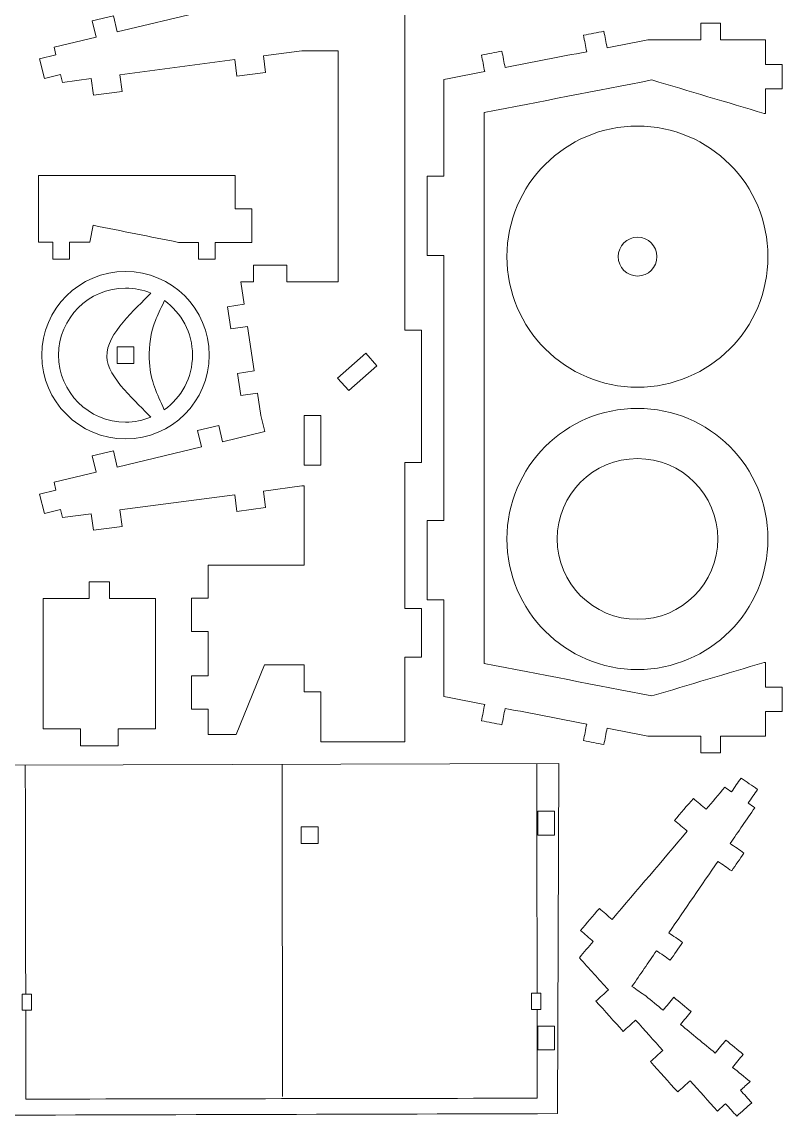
# Model space of a CAD drawing. Header units: centimetres. Extents: x -81 to 93, y -33 to -4.
# Drawn here: x -10.99 to 0.59, y -32.44 to -15.78 of the extents above; entities that cross this region are included whole.
import ezdxf

# ---------------------------------------------------------------- set-up
doc = ezdxf.new("R2010")
doc.units = ezdxf.units.CM
doc.header["$MEASUREMENT"] = 0
doc.layers.add('Camada 1', color=7, linetype='Continuous')

msp = doc.modelspace()

# ---------------------------------------------------------------- linework, layer by layer
at = {"layer": 'Camada 1', "lineweight": 9}
for points, knots in [([(-4.90581, -15.44189), (-4.90581, -15.44189), (-5.16074, -15.44189), (-5.16074, -15.44189), (-5.16074, -15.44189), (-5.16074, -15.44189), (-5.16072, -20.47297), (-5.16072, -20.47297), (-5.16072, -20.47297), (-5.16072, -20.47297), (-4.90581, -20.47297), (-4.90581, -20.47297), (-4.90581, -20.47297), (-4.90581, -20.47297), (-4.90568, -22.4874), (-4.90568, -22.4874), (-4.90568, -22.4874), (-4.90568, -22.4874), (-5.16059, -22.4874), (-5.16059, -22.4874), (-5.16059, -22.4874), (-5.16059, -22.4874), (-5.16072, -24.71021), (-5.16072, -24.71021), (-5.16072, -24.71021), (-5.16072, -24.71021), (-4.9058, -24.71022), (-4.9058, -24.71022), (-4.9058, -24.71022), (-4.9058, -24.71022), (-4.90583, -25.45116), (-4.90583, -25.45116), (-4.90583, -25.45116), (-4.90583, -25.45116), (-5.16076, -25.45114), (-5.16076, -25.45114), (-5.16076, -25.45114), (-5.16076, -25.45114), (-5.16081, -26.74254), (-5.16081, -26.74254), (-5.16081, -26.74254), (-5.16081, -26.74254), (-6.4405, -26.74254), (-6.4405, -26.74254), (-6.4405, -26.74254), (-6.4405, -26.74254), (-6.44051, -25.97776), (-6.44051, -25.97776), (-6.44051, -25.97776), (-6.44051, -25.97776), (-6.69543, -25.97776), (-6.69543, -25.97776), (-6.69543, -25.97776), (-6.69543, -25.97776), (-6.69543, -25.5681), (-6.69543, -25.5681), (-6.69543, -25.5681), (-6.69543, -25.5681), (-7.29792, -25.56809), (-7.29792, -25.56809), (-7.29792, -25.56809), (-7.29792, -25.56809), (-7.72662, -26.62858), (-7.72662, -26.62858), (-7.72662, -26.62858), (-7.72662, -26.62858), (-8.15533, -26.62858), (-8.15533, -26.62858), (-8.15533, -26.62858), (-8.15533, -26.62858), (-8.15533, -26.24443), (-8.15533, -26.24443), (-8.15533, -26.24443), (-8.15533, -26.24443), (-8.41026, -26.24443), (-8.41026, -26.24443), (-8.41026, -26.24443), (-8.41026, -26.24443), (-8.41026, -25.7379), (-8.41026, -25.7379), (-8.41026, -25.7379), (-8.41026, -25.7379), (-8.15533, -25.7379), (-8.15533, -25.7379), (-8.15533, -25.7379), (-8.15533, -25.7379), (-8.15533, -25.06157), (-8.15533, -25.06157), (-8.15533, -25.06157), (-8.15533, -25.06157), (-8.41026, -25.06157), (-8.41026, -25.06157), (-8.41026, -25.06157), (-8.41026, -25.06157), (-8.41026, -24.55505), (-8.41026, -24.55505), (-8.41026, -24.55505), (-8.41026, -24.55505), (-8.15533, -24.55505), (-8.15533, -24.55505), (-8.15533, -24.55505), (-8.15533, -24.55505), (-8.15533, -24.04853), (-8.15533, -24.04853), (-8.15533, -24.04853), (-8.15533, -24.04853), (-6.69543, -24.04853), (-6.69543, -24.04853), (-6.69543, -24.04853), (-6.69543, -24.04853), (-6.69543, -22.84426), (-6.69543, -22.84426), (-6.69543, -22.84426), (-6.69543, -22.84426), (-6.72869, -22.84426), (-6.72869, -22.84426), (-6.72869, -22.84426), (-6.72869, -22.84426), (-7.31415, -22.92133), (-7.31415, -22.92133), (-7.31415, -22.92133), (-7.31415, -22.92133), (-7.28087, -23.17408), (-7.28087, -23.17408), (-7.28087, -23.17408), (-7.28087, -23.17408), (-7.71819, -23.23166), (-7.71819, -23.23166), (-7.71819, -23.23166), (-7.71819, -23.23166), (-7.75147, -22.97891), (-7.75147, -22.97891), (-7.75147, -22.97891), (-7.75147, -22.97891), (-9.50077, -23.2092), (-9.50077, -23.2092), (-9.50077, -23.2092), (-9.50077, -23.2092), (-9.46749, -23.46195), (-9.46749, -23.46195), (-9.46749, -23.46195), (-9.46749, -23.46195), (-9.90481, -23.51953), (-9.90481, -23.51953), (-9.90481, -23.51953), (-9.90481, -23.51953), (-9.93809, -23.26678), (-9.93809, -23.26678), (-9.93809, -23.26678), (-9.93809, -23.26678), (-10.37541, -23.32436), (-10.37541, -23.32436), (-10.37541, -23.32436), (-10.37541, -23.32436), (-10.40408, -23.20492), (-10.40408, -23.20492), (-10.40408, -23.20492), (-10.40408, -23.20492), (-10.65196, -23.26444), (-10.65196, -23.26444), (-10.65196, -23.26444), (-10.65196, -23.26444), (-10.72338, -22.96698), (-10.72338, -22.96698), (-10.72338, -22.96698), (-10.72338, -22.96698), (-10.4755, -22.90747), (-10.4755, -22.90747), (-10.4755, -22.90747), (-10.4755, -22.90747), (-10.50417, -22.78804), (-10.50417, -22.78804), (-10.50417, -22.78804), (-10.50417, -22.78804), (-9.862, -22.63387), (-9.862, -22.63387), (-9.862, -22.63387), (-9.862, -22.63387), (-9.92151, -22.38599), (-9.92151, -22.38599), (-9.92151, -22.38599), (-9.92151, -22.38599), (-9.60042, -22.3089), (-9.60042, -22.3089), (-9.60042, -22.3089), (-9.60042, -22.3089), (-9.54092, -22.55679), (-9.54092, -22.55679), (-9.54092, -22.55679), (-9.54092, -22.55679), (-8.25658, -22.24844), (-8.25658, -22.24844), (-8.25658, -22.24844), (-8.25658, -22.24844), (-8.31609, -22.00056), (-8.31609, -22.00056), (-8.31609, -22.00056), (-8.31609, -22.00056), (-7.99501, -21.92348), (-7.99501, -21.92348), (-7.99501, -21.92348), (-7.99501, -21.92348), (-7.9355, -22.17136), (-7.9355, -22.17136), (-7.9355, -22.17136), (-7.9355, -22.17136), (-7.29333, -22.01719), (-7.29333, -22.01719), (-7.29333, -22.01719), (-7.29333, -22.01719), (-7.35284, -21.76931), (-7.35284, -21.76931), (-7.35284, -21.76931), (-7.35284, -21.76931), (-7.40407, -21.43054), (-7.40407, -21.43054), (-7.40407, -21.43054), (-7.40407, -21.43054), (-7.65613, -21.46866), (-7.65613, -21.46866), (-7.65613, -21.46866), (-7.65613, -21.46866), (-7.70737, -21.1299), (-7.70737, -21.1299), (-7.70737, -21.1299), (-7.70737, -21.1299), (-7.4553, -21.09177), (-7.4553, -21.09177), (-7.4553, -21.09177), (-7.4553, -21.09177), (-7.55777, -20.41424), (-7.55777, -20.41424), (-7.55777, -20.41424), (-7.55777, -20.41424), (-7.80983, -20.45236), (-7.80983, -20.45236), (-7.80983, -20.45236), (-7.80983, -20.45236), (-7.86106, -20.11359), (-7.86106, -20.11359), (-7.86106, -20.11359), (-7.86106, -20.11359), (-7.60901, -20.07548), (-7.60901, -20.07548), (-7.60901, -20.07548), (-7.60901, -20.07548), (-7.66024, -19.7367), (-7.66024, -19.7367), (-7.66024, -19.7367), (-7.66024, -19.7367), (-7.46469, -19.7367), (-7.46469, -19.7367), (-7.46469, -19.7367), (-7.46469, -19.7367), (-7.46469, -19.48179), (-7.46469, -19.48179), (-7.46469, -19.48179), (-7.46469, -19.48179), (-6.95484, -19.48179), (-6.95484, -19.48179), (-6.95484, -19.48179), (-6.95484, -19.48179), (-6.95484, -19.73671), (-6.95484, -19.73671), (-6.95484, -19.73671), (-6.95484, -19.73671), (-6.17547, -19.73671), (-6.17547, -19.73671), (-6.17547, -19.73671), (-6.17547, -19.73671), (-6.17547, -16.21622), (-6.17547, -16.21622), (-6.17547, -16.21622), (-6.17547, -16.21622), (-6.72869, -16.21622), (-6.72869, -16.21622), (-6.72869, -16.21622), (-6.72869, -16.21622), (-7.31415, -16.2933), (-7.31415, -16.2933), (-7.31415, -16.2933), (-7.31415, -16.2933), (-7.28087, -16.54604), (-7.28087, -16.54604), (-7.28087, -16.54604), (-7.28087, -16.54604), (-7.71819, -16.60362), (-7.71819, -16.60362), (-7.71819, -16.60362), (-7.71819, -16.60362), (-7.75147, -16.35087), (-7.75147, -16.35087), (-7.75147, -16.35087), (-7.75147, -16.35087), (-9.50077, -16.58117), (-9.50077, -16.58117), (-9.50077, -16.58117), (-9.50077, -16.58117), (-9.46749, -16.83391), (-9.46749, -16.83391), (-9.46749, -16.83391), (-9.46749, -16.83391), (-9.90481, -16.89149), (-9.90481, -16.89149), (-9.90481, -16.89149), (-9.90481, -16.89149), (-9.93809, -16.63874), (-9.93809, -16.63874), (-9.93809, -16.63874), (-9.93809, -16.63874), (-10.37541, -16.69632), (-10.37541, -16.69632), (-10.37541, -16.69632), (-10.37541, -16.69632), (-10.40408, -16.57689), (-10.40408, -16.57689), (-10.40408, -16.57689), (-10.40408, -16.57689), (-10.65196, -16.6364), (-10.65196, -16.6364), (-10.65196, -16.6364), (-10.65196, -16.6364), (-10.72338, -16.33895), (-10.72338, -16.33895), (-10.72338, -16.33895), (-10.72338, -16.33895), (-10.4755, -16.27943), (-10.4755, -16.27943), (-10.4755, -16.27943), (-10.4755, -16.27943), (-10.50417, -16.16001), (-10.50417, -16.16001), (-10.50417, -16.16001), (-10.50417, -16.16001), (-9.862, -16.00583), (-9.862, -16.00583), (-9.862, -16.00583), (-9.862, -16.00583), (-9.92151, -15.75795), (-9.92151, -15.75795), (-9.92151, -15.75795), (-9.92151, -15.75795), (-9.60042, -15.68087), (-9.60042, -15.68087), (-9.60042, -15.68087), (-9.60042, -15.68087), (-9.54092, -15.92875), (-9.54092, -15.92875), (-9.54092, -15.92875), (-9.54092, -15.92875), (-8.25658, -15.6204), (-8.25658, -15.6204), (-8.25658, -15.6204), (-8.25658, -15.6204), (-8.31609, -15.37252), (-8.31609, -15.37252), (-8.31609, -15.37252), (-8.31609, -15.37252), (-7.99501, -15.29544), (-7.99501, -15.29544), (-7.99501, -15.29544), (-7.99501, -15.29544), (-7.9355, -15.54332), (-7.9355, -15.54332), (-7.9355, -15.54332), (-7.9355, -15.54332), (-7.29333, -15.38915), (-7.29333, -15.38915), (-7.29333, -15.38915), (-7.29333, -15.38915), (-7.35284, -15.14127), (-7.35284, -15.14127), (-7.35284, -15.14127), (-7.35284, -15.14127), (-7.40407, -14.80251), (-7.40407, -14.80251), (-7.40407, -14.80251), (-7.40407, -14.80251), (-7.65613, -14.84062), (-7.65613, -14.84062), (-7.65613, -14.84062), (-7.65613, -14.84062), (-7.70737, -14.50186), (-7.70737, -14.50186), (-7.70737, -14.50186), (-7.70737, -14.50186), (-7.4553, -14.46373), (-7.4553, -14.46373), (-7.4553, -14.46373), (-7.4553, -14.46373), (-7.55777, -13.7862), (-7.55777, -13.7862), (-7.55777, -13.7862), (-7.55777, -13.7862), (-7.80983, -13.82433), (-7.80983, -13.82433), (-7.80983, -13.82433), (-7.80983, -13.82433), (-7.86106, -13.48556), (-7.86106, -13.48556), (-7.86106, -13.48556), (-7.86106, -13.48556), (-7.60901, -13.44744), (-7.60901, -13.44744), (-7.60901, -13.44744), (-7.60901, -13.44744), (-7.66024, -13.10868), (-7.66024, -13.10868), (-7.66024, -13.10868), (-7.66024, -13.10868), (-7.46469, -13.10868), (-7.46469, -13.10868), (-7.46469, -13.10868), (-7.46469, -13.10868), (-7.46469, -12.85375), (-7.46469, -12.85375), (-7.46469, -12.85375), (-7.46469, -12.85375), (-6.95484, -12.85375), (-6.95484, -12.85375), (-6.95484, -12.85375), (-6.95484, -12.85375), (-6.95484, -13.10868), (-6.95484, -13.10868), (-6.95484, -13.10868), (-6.95484, -13.10868), (-6.17547, -13.10868), (-6.17547, -13.10868), (-6.17547, -13.10868), (-6.17547, -13.10868), (-6.17547, -11.08517), (-6.17547, -11.08517), (-6.17547, -11.08517), (-6.17547, -11.08517), (-5.66562, -11.08517), (-5.66562, -11.08517), (-5.66562, -11.08517), (-5.66562, -11.08517), (-5.66562, -10.83025), (-5.66562, -10.83025), (-5.66562, -10.83025), (-5.66562, -10.83025), (-7.04194, -10.83022), (-7.04194, -10.83022), (-7.04194, -10.83022), (-7.04194, -10.83022), (-7.04202, -10.25805), (-7.04202, -10.25805), (-7.04202, -10.25805), (-7.04202, -10.25805), (-7.29721, -10.25808), (-7.29721, -10.25808), (-7.29721, -10.25808), (-7.29721, -10.25808), (-7.29714, -9.84142), (-7.29714, -9.84142), (-7.29714, -9.84142), (-7.29714, -9.84142), (-7.04221, -9.84142), (-7.04221, -9.84142), (-7.04221, -9.84142), (-7.04221, -9.84142), (-7.04221, -7.31397), (-7.04221, -7.31397), (-7.04221, -7.31397), (-7.04221, -7.31397), (-7.29714, -7.31397), (-7.29714, -7.31397), (-7.29714, -7.31397), (-7.29714, -7.31397), (-7.29714, -6.84632), (-7.29714, -6.84632), (-7.29714, -6.84632), (-7.29714, -6.84632), (-7.04221, -6.84632), (-7.04221, -6.84632), (-7.04221, -6.84632), (-7.04221, -6.84632), (-7.04221, -6.51972), (-7.04221, -6.51972), (-7.04221, -6.51972), (-7.04221, -6.51972), (-6.41504, -6.26657), (-6.41504, -6.26657), (-6.41504, -6.26657), (-6.41504, -6.26657), (-6.51046, -6.03018), (-6.51046, -6.03018), (-6.51046, -6.03018), (-6.51046, -6.03018), (-5.88329, -5.77702), (-5.88329, -5.77702), (-5.88329, -5.77702), (-5.88329, -5.77702), (-5.78788, -6.01342), (-5.78788, -6.01342), (-5.78788, -6.01342), (-5.78788, -6.01342), (-5.16071, -5.76026), (-5.16071, -5.76026), (-5.16071, -5.76026), (-5.16071, -5.76026), (-5.16071, -6.47452), (-5.16071, -6.47452), (-5.16071, -6.47452), (-5.16071, -6.47452), (-4.90578, -6.47452), (-4.90578, -6.47452), (-4.90578, -6.47452), (-4.90578, -6.47452), (-4.90578, -7.18877), (-4.90578, -7.18877), (-4.90578, -7.18877), (-4.90578, -7.18877), (-5.16071, -7.18877), (-5.16071, -7.18877), (-5.16071, -7.18877), (-5.16071, -7.18877), (-5.16071, -9.33151), (-5.16071, -9.33151), (-5.16071, -9.33151), (-5.16071, -9.33151), (-4.90578, -9.33151), (-4.90578, -9.33151), (-4.90578, -9.33151), (-4.90578, -9.33151), (-4.90578, -10.04576), (-4.90578, -10.04576), (-4.90578, -10.04576), (-4.90578, -10.04576), (-5.16071, -10.04576), (-5.16071, -10.04576), (-5.16071, -10.04576), (-5.16071, -10.04576), (-5.16074, -13.84493), (-5.16074, -13.84493), (-5.16074, -13.84493), (-5.16074, -13.84493), (-4.90581, -13.84493), (-4.90581, -13.84493), (-4.90581, -13.84493), (-4.90581, -13.84493), (-4.90581, -15.44189), (-4.90581, -15.44189)], [0, 0, 0, 0, 0.00729927, 0.00729927, 0.00729927, 0.00729927, 0.01459854, 0.01459854, 0.01459854, 0.01459854, 0.02189781, 0.02189781, 0.02189781, 0.02189781, 0.02919708, 0.02919708, 0.02919708, 0.02919708, 0.03649635, 0.03649635, 0.03649635, 0.03649635, 0.04379562, 0.04379562, 0.04379562, 0.04379562, 0.05109489, 0.05109489, 0.05109489, 0.05109489, 0.05839416, 0.05839416, 0.05839416, 0.05839416, 0.06569343, 0.06569343, 0.06569343, 0.06569343, 0.0729927, 0.0729927, 0.0729927, 0.0729927, 0.08029197, 0.08029197, 0.08029197, 0.08029197, 0.08759124, 0.08759124, 0.08759124, 0.08759124, 0.09489051, 0.09489051, 0.09489051, 0.09489051, 0.10218978, 0.10218978, 0.10218978, 0.10218978, 0.10948905, 0.10948905, 0.10948905, 0.10948905, 0.11678832, 0.11678832, 0.11678832, 0.11678832, 0.12408759, 0.12408759, 0.12408759, 0.12408759, 0.13138686, 0.13138686, 0.13138686, 0.13138686, 0.13868613, 0.13868613, 0.13868613, 0.13868613, 0.1459854, 0.1459854, 0.1459854, 0.1459854, 0.15328467, 0.15328467, 0.15328467, 0.15328467, 0.16058394, 0.16058394, 0.16058394, 0.16058394, 0.16788321, 0.16788321, 0.16788321, 0.16788321, 0.17518248, 0.17518248, 0.17518248, 0.17518248, 0.18248175, 0.18248175, 0.18248175, 0.18248175, 0.18978102, 0.18978102, 0.18978102, 0.18978102, 0.19708029, 0.19708029, 0.19708029, 0.19708029, 0.20437956, 0.20437956, 0.20437956, 0.20437956, 0.21167883, 0.21167883, 0.21167883, 0.21167883, 0.2189781, 0.2189781, 0.2189781, 0.2189781, 0.22627737, 0.22627737, 0.22627737, 0.22627737, 0.23357664, 0.23357664, 0.23357664, 0.23357664, 0.24087591, 0.24087591, 0.24087591, 0.24087591, 0.24817518, 0.24817518, 0.24817518, 0.24817518, 0.25547445, 0.25547445, 0.25547445, 0.25547445, 0.26277372, 0.26277372, 0.26277372, 0.26277372, 0.27007299, 0.27007299, 0.27007299, 0.27007299, 0.27737226, 0.27737226, 0.27737226, 0.27737226, 0.28467153, 0.28467153, 0.28467153, 0.28467153, 0.2919708, 0.2919708, 0.2919708, 0.2919708, 0.29927007, 0.29927007, 0.29927007, 0.29927007, 0.30656934, 0.30656934, 0.30656934, 0.30656934, 0.31386861, 0.31386861, 0.31386861, 0.31386861, 0.32116788, 0.32116788, 0.32116788, 0.32116788, 0.32846715, 0.32846715, 0.32846715, 0.32846715, 0.33576642, 0.33576642, 0.33576642, 0.33576642, 0.34306569, 0.34306569, 0.34306569, 0.34306569, 0.35036496, 0.35036496, 0.35036496, 0.35036496, 0.35766423, 0.35766423, 0.35766423, 0.35766423, 0.3649635, 0.3649635, 0.3649635, 0.3649635, 0.37226277, 0.37226277, 0.37226277, 0.37226277, 0.37956204, 0.37956204, 0.37956204, 0.37956204, 0.38686131, 0.38686131, 0.38686131, 0.38686131, 0.39416058, 0.39416058, 0.39416058, 0.39416058, 0.40145985, 0.40145985, 0.40145985, 0.40145985, 0.40875912, 0.40875912, 0.40875912, 0.40875912, 0.41605839, 0.41605839, 0.41605839, 0.41605839, 0.42335766, 0.42335766, 0.42335766, 0.42335766, 0.43065693, 0.43065693, 0.43065693, 0.43065693, 0.4379562, 0.4379562, 0.4379562, 0.4379562, 0.44525547, 0.44525547, 0.44525547, 0.44525547, 0.45255474, 0.45255474, 0.45255474, 0.45255474, 0.45985401, 0.45985401, 0.45985401, 0.45985401, 0.46715328, 0.46715328, 0.46715328, 0.46715328, 0.47445255, 0.47445255, 0.47445255, 0.47445255, 0.48175182, 0.48175182, 0.48175182, 0.48175182, 0.48905109, 0.48905109, 0.48905109, 0.48905109, 0.49635036, 0.49635036, 0.49635036, 0.49635036, 0.50364964, 0.50364964, 0.50364964, 0.50364964, 0.51094891, 0.51094891, 0.51094891, 0.51094891, 0.51824818, 0.51824818, 0.51824818, 0.51824818, 0.52554745, 0.52554745, 0.52554745, 0.52554745, 0.53284672, 0.53284672, 0.53284672, 0.53284672, 0.54014599, 0.54014599, 0.54014599, 0.54014599, 0.54744526, 0.54744526, 0.54744526, 0.54744526, 0.55474453, 0.55474453, 0.55474453, 0.55474453, 0.5620438, 0.5620438, 0.5620438, 0.5620438, 0.56934307, 0.56934307, 0.56934307, 0.56934307, 0.57664234, 0.57664234, 0.57664234, 0.57664234, 0.58394161, 0.58394161, 0.58394161, 0.58394161, 0.59124088, 0.59124088, 0.59124088, 0.59124088, 0.59854015, 0.59854015, 0.59854015, 0.59854015, 0.60583942, 0.60583942, 0.60583942, 0.60583942, 0.61313869, 0.61313869, 0.61313869, 0.61313869, 0.62043796, 0.62043796, 0.62043796, 0.62043796, 0.62773723, 0.62773723, 0.62773723, 0.62773723, 0.6350365, 0.6350365, 0.6350365, 0.6350365, 0.64233577, 0.64233577, 0.64233577, 0.64233577, 0.64963504, 0.64963504, 0.64963504, 0.64963504, 0.65693431, 0.65693431, 0.65693431, 0.65693431, 0.66423358, 0.66423358, 0.66423358, 0.66423358, 0.67153285, 0.67153285, 0.67153285, 0.67153285, 0.67883212, 0.67883212, 0.67883212, 0.67883212, 0.68613139, 0.68613139, 0.68613139, 0.68613139, 0.69343066, 0.69343066, 0.69343066, 0.69343066, 0.70072993, 0.70072993, 0.70072993, 0.70072993, 0.7080292, 0.7080292, 0.7080292, 0.7080292, 0.71532847, 0.71532847, 0.71532847, 0.71532847, 0.72262774, 0.72262774, 0.72262774, 0.72262774, 0.72992701, 0.72992701, 0.72992701, 0.72992701, 0.73722628, 0.73722628, 0.73722628, 0.73722628, 0.74452555, 0.74452555, 0.74452555, 0.74452555, 0.75182482, 0.75182482, 0.75182482, 0.75182482, 0.75912409, 0.75912409, 0.75912409, 0.75912409, 0.76642336, 0.76642336, 0.76642336, 0.76642336, 0.77372263, 0.77372263, 0.77372263, 0.77372263, 0.7810219, 0.7810219, 0.7810219, 0.7810219, 0.78832117, 0.78832117, 0.78832117, 0.78832117, 0.79562044, 0.79562044, 0.79562044, 0.79562044, 0.80291971, 0.80291971, 0.80291971, 0.80291971, 0.81021898, 0.81021898, 0.81021898, 0.81021898, 0.81751825, 0.81751825, 0.81751825, 0.81751825, 0.82481752, 0.82481752, 0.82481752, 0.82481752, 0.83211679, 0.83211679, 0.83211679, 0.83211679, 0.83941606, 0.83941606, 0.83941606, 0.83941606, 0.84671533, 0.84671533, 0.84671533, 0.84671533, 0.8540146, 0.8540146, 0.8540146, 0.8540146, 0.86131387, 0.86131387, 0.86131387, 0.86131387, 0.86861314, 0.86861314, 0.86861314, 0.86861314, 0.87591241, 0.87591241, 0.87591241, 0.87591241, 0.88321168, 0.88321168, 0.88321168, 0.88321168, 0.89051095, 0.89051095, 0.89051095, 0.89051095, 0.89781022, 0.89781022, 0.89781022, 0.89781022, 0.90510949, 0.90510949, 0.90510949, 0.90510949, 0.91240876, 0.91240876, 0.91240876, 0.91240876, 0.91970803, 0.91970803, 0.91970803, 0.91970803, 0.9270073, 0.9270073, 0.9270073, 0.9270073, 0.93430657, 0.93430657, 0.93430657, 0.93430657, 0.94160584, 0.94160584, 0.94160584, 0.94160584, 0.94890511, 0.94890511, 0.94890511, 0.94890511, 0.95620438, 0.95620438, 0.95620438, 0.95620438, 0.96350365, 0.96350365, 0.96350365, 0.96350365, 0.97080292, 0.97080292, 0.97080292, 0.97080292, 0.97810219, 0.97810219, 0.97810219, 0.97810219, 0.98540146, 0.98540146, 0.98540146, 0.98540146, 1, 1, 1, 1]), ([(-4.81867, -24.57911), (-4.81867, -24.17543), (-4.81867, -23.77175), (-4.81867, -23.36806), (-4.81867, -23.36806), (-4.73367, -23.36806), (-4.64867, -23.36806), (-4.56367, -23.36806), (-4.56367, -23.36806), (-4.56367, -22.02362), (-4.56367, -20.67919), (-4.56367, -19.33475), (-4.56367, -19.33475), (-4.64867, -19.33475), (-4.73367, -19.33475), (-4.81867, -19.33475), (-4.81867, -19.33475), (-4.81867, -18.93106), (-4.81867, -18.52737), (-4.81867, -18.12369), (-4.81867, -18.12369), (-4.73367, -18.12369), (-4.64867, -18.12369), (-4.56367, -18.12369), (-4.56367, -18.12369), (-4.56367, -17.63325), (-4.56367, -17.14282), (-4.56367, -16.65239), (-4.56367, -16.65239), (-4.35645, -16.61211), (-4.14924, -16.57182), (-3.94202, -16.53155), (-3.94202, -16.53155), (-3.95824, -16.44812), (-3.97445, -16.36467), (-3.99067, -16.28124), (-3.99067, -16.28124), (-3.88707, -16.2611), (-3.78346, -16.24096), (-3.67985, -16.22082), (-3.67985, -16.22082), (-3.66364, -16.30425), (-3.64741, -16.3877), (-3.6312, -16.47113), (-3.6312, -16.47113), (-3.21677, -16.39058), (-2.80233, -16.31002), (-2.3879, -16.22947), (-2.3879, -16.22947), (-2.40412, -16.14602), (-2.42034, -16.06259), (-2.43656, -15.97915), (-2.43656, -15.97915), (-2.33295, -15.95901), (-2.22934, -15.93887), (-2.12573, -15.91873), (-2.12573, -15.91873), (-2.10952, -16.00217), (-2.09329, -16.0856), (-2.07707, -16.16905), (-2.07707, -16.16905), (-1.86986, -16.12877), (-1.66264, -16.08849), (-1.45543, -16.04821), (-1.45543, -16.04821), (-1.18599, -16.04821), (-0.91654, -16.04821), (-0.6471, -16.04821), (-0.6471, -16.04821), (-0.6471, -15.96321), (-0.6471, -15.87821), (-0.6471, -15.79321), (-0.6471, -15.79321), (-0.54765, -15.79321), (-0.44821, -15.79321), (-0.34876, -15.79321), (-0.34876, -15.79321), (-0.34876, -15.87821), (-0.34876, -15.96321), (-0.34876, -16.04821), (-0.34876, -16.04821), (-0.12097, -16.04821), (0.10681, -16.04821), (0.33461, -16.04821), (0.33461, -16.04821), (0.33461, -16.17283), (0.33461, -16.29746), (0.33461, -16.42208), (0.33461, -16.42208), (0.41961, -16.42208), (0.5046, -16.42208), (0.5896, -16.42208), (0.5896, -16.42208), (0.5896, -16.5467), (0.5896, -16.67132), (0.5896, -16.79595), (0.5896, -16.79595), (0.5046, -16.79595), (0.41961, -16.79595), (0.33461, -16.79595), (0.33461, -16.79595), (0.33461, -16.92058), (0.33461, -17.0452), (0.33461, -17.16982), (0.33461, -17.16982), (0.32819, -17.16982), (0.32177, -17.16982), (0.31535, -17.16982), (0.31535, -17.16982), (-0.25526, -16.99995), (-0.82589, -16.83008), (-1.39651, -16.6602), (-1.39651, -16.6602), (-2.24823, -16.82576), (-3.09995, -16.99131), (-3.95167, -17.15687), (-3.95167, -17.15687), (-3.95167, -19.95324), (-3.95167, -22.74958), (-3.95167, -25.54593), (-3.95167, -25.54593), (-3.09995, -25.7115), (-2.24823, -25.87706), (-1.39651, -26.04261), (-1.39651, -26.04261), (-0.82589, -25.87273), (-0.25526, -25.70285), (0.31535, -25.53298), (0.31535, -25.53298), (0.32177, -25.53298), (0.32819, -25.53298), (0.33461, -25.53298), (0.33461, -25.53298), (0.33461, -25.6576), (0.33461, -25.78222), (0.33461, -25.90685), (0.33461, -25.90685), (0.41961, -25.90685), (0.5046, -25.90685), (0.5896, -25.90685), (0.5896, -25.90685), (0.5896, -26.03148), (0.5896, -26.1561), (0.5896, -26.28072), (0.5896, -26.28072), (0.5046, -26.28072), (0.41961, -26.28072), (0.33461, -26.28072), (0.33461, -26.28072), (0.33461, -26.40535), (0.33461, -26.52997), (0.33461, -26.6546), (0.33461, -26.6546), (0.10681, -26.6546), (-0.12097, -26.6546), (-0.34876, -26.6546), (-0.34876, -26.6546), (-0.34876, -26.7396), (-0.34876, -26.82459), (-0.34876, -26.90959), (-0.34876, -26.90959), (-0.44821, -26.90959), (-0.54765, -26.90959), (-0.6471, -26.90959), (-0.6471, -26.90959), (-0.6471, -26.82459), (-0.6471, -26.7396), (-0.6471, -26.6546), (-0.6471, -26.6546), (-0.91654, -26.6546), (-1.18599, -26.6546), (-1.45543, -26.6546), (-1.45543, -26.6546), (-1.66264, -26.61432), (-1.86986, -26.57404), (-2.07707, -26.53376), (-2.07707, -26.53376), (-2.09329, -26.6172), (-2.10952, -26.70064), (-2.12573, -26.78408), (-2.12573, -26.78408), (-2.22934, -26.76393), (-2.33295, -26.74379), (-2.43656, -26.72365), (-2.43656, -26.72365), (-2.42034, -26.64022), (-2.40412, -26.55678), (-2.3879, -26.47334), (-2.3879, -26.47334), (-2.80233, -26.39278), (-3.21677, -26.31223), (-3.6312, -26.23168), (-3.6312, -26.23168), (-3.64741, -26.3151), (-3.66364, -26.39855), (-3.67985, -26.48198), (-3.67985, -26.48198), (-3.78346, -26.46184), (-3.88707, -26.4417), (-3.99067, -26.42156), (-3.99067, -26.42156), (-3.97445, -26.33813), (-3.95824, -26.25468), (-3.94202, -26.17125), (-3.94202, -26.17125), (-4.14924, -26.13098), (-4.35645, -26.09069), (-4.56367, -26.05041), (-4.56367, -26.05041), (-4.56367, -25.55998), (-4.56367, -25.06955), (-4.56367, -24.57911), (-4.56367, -24.57911), (-4.64867, -24.57911), (-4.73367, -24.57911), (-4.81867, -24.57911)], [0, 0, 0, 0, 0.01818182, 0.01818182, 0.01818182, 0.01818182, 0.03636364, 0.03636364, 0.03636364, 0.03636364, 0.05454545, 0.05454545, 0.05454545, 0.05454545, 0.07272727, 0.07272727, 0.07272727, 0.07272727, 0.09090909, 0.09090909, 0.09090909, 0.09090909, 0.10909091, 0.10909091, 0.10909091, 0.10909091, 0.12727273, 0.12727273, 0.12727273, 0.12727273, 0.14545455, 0.14545455, 0.14545455, 0.14545455, 0.16363636, 0.16363636, 0.16363636, 0.16363636, 0.18181818, 0.18181818, 0.18181818, 0.18181818, 0.2, 0.2, 0.2, 0.2, 0.21818182, 0.21818182, 0.21818182, 0.21818182, 0.23636364, 0.23636364, 0.23636364, 0.23636364, 0.25454545, 0.25454545, 0.25454545, 0.25454545, 0.27272727, 0.27272727, 0.27272727, 0.27272727, 0.29090909, 0.29090909, 0.29090909, 0.29090909, 0.30909091, 0.30909091, 0.30909091, 0.30909091, 0.32727273, 0.32727273, 0.32727273, 0.32727273, 0.34545455, 0.34545455, 0.34545455, 0.34545455, 0.36363636, 0.36363636, 0.36363636, 0.36363636, 0.38181818, 0.38181818, 0.38181818, 0.38181818, 0.4, 0.4, 0.4, 0.4, 0.41818182, 0.41818182, 0.41818182, 0.41818182, 0.43636364, 0.43636364, 0.43636364, 0.43636364, 0.45454545, 0.45454545, 0.45454545, 0.45454545, 0.47272727, 0.47272727, 0.47272727, 0.47272727, 0.49090909, 0.49090909, 0.49090909, 0.49090909, 0.50909091, 0.50909091, 0.50909091, 0.50909091, 0.52727273, 0.52727273, 0.52727273, 0.52727273, 0.54545455, 0.54545455, 0.54545455, 0.54545455, 0.56363636, 0.56363636, 0.56363636, 0.56363636, 0.58181818, 0.58181818, 0.58181818, 0.58181818, 0.6, 0.6, 0.6, 0.6, 0.61818182, 0.61818182, 0.61818182, 0.61818182, 0.63636364, 0.63636364, 0.63636364, 0.63636364, 0.65454545, 0.65454545, 0.65454545, 0.65454545, 0.67272727, 0.67272727, 0.67272727, 0.67272727, 0.69090909, 0.69090909, 0.69090909, 0.69090909, 0.70909091, 0.70909091, 0.70909091, 0.70909091, 0.72727273, 0.72727273, 0.72727273, 0.72727273, 0.74545455, 0.74545455, 0.74545455, 0.74545455, 0.76363636, 0.76363636, 0.76363636, 0.76363636, 0.78181818, 0.78181818, 0.78181818, 0.78181818, 0.8, 0.8, 0.8, 0.8, 0.81818182, 0.81818182, 0.81818182, 0.81818182, 0.83636364, 0.83636364, 0.83636364, 0.83636364, 0.85454545, 0.85454545, 0.85454545, 0.85454545, 0.87272727, 0.87272727, 0.87272727, 0.87272727, 0.89090909, 0.89090909, 0.89090909, 0.89090909, 0.90909091, 0.90909091, 0.90909091, 0.90909091, 0.92727273, 0.92727273, 0.92727273, 0.92727273, 0.94545455, 0.94545455, 0.94545455, 0.94545455, 0.96363636, 0.96363636, 0.96363636, 0.96363636, 1, 1, 1, 1]), ([(-1.61452, -17.36299), (-0.51636, -17.36299), (0.37388, -18.25323), (0.37388, -19.3514), (0.37388, -19.3514), (0.37388, -20.44956), (-0.51636, -21.3398), (-1.61452, -21.3398), (-1.61452, -21.3398), (-2.7127, -21.3398), (-3.60294, -20.44956), (-3.60294, -19.3514), (-3.60294, -19.3514), (-3.60294, -18.25323), (-2.7127, -17.36299), (-1.61452, -17.36299)], [0, 0, 0, 0, 0.2, 0.2, 0.2, 0.2, 0.4, 0.4, 0.4, 0.4, 0.6, 0.6, 0.6, 0.6, 1, 1, 1, 1]), ([(-10.73985, -18.11333), (-9.7413, -18.11333), (-8.74276, -18.11333), (-7.74421, -18.11333), (-7.74421, -18.11333), (-7.74421, -18.28333), (-7.74421, -18.45332), (-7.74421, -18.62332), (-7.74421, -18.62332), (-7.65921, -18.62338), (-7.57422, -18.62345), (-7.48922, -18.62352), (-7.48922, -18.62352), (-7.48934, -18.79398), (-7.48948, -18.96446), (-7.4896, -19.13493), (-7.4896, -19.13493), (-7.67601, -19.13478), (-7.86242, -19.13463), (-8.04882, -19.13448), (-8.04882, -19.13448), (-8.04889, -19.21948), (-8.04897, -19.30447), (-8.04904, -19.38947), (-8.04904, -19.38947), (-8.13404, -19.3894), (-8.21904, -19.38934), (-8.30403, -19.38926), (-8.30403, -19.38926), (-8.30397, -19.30426), (-8.30389, -19.21927), (-8.30382, -19.13427), (-8.30382, -19.13427), (-8.40523, -19.13419), (-8.50663, -19.1341), (-8.60804, -19.13402), (-8.60804, -19.13402), (-9.04147, -19.04717), (-9.47489, -18.96034), (-9.90831, -18.87349), (-9.90831, -18.87349), (-9.90831, -18.87349), (-9.95828, -19.13331), (-9.95828, -19.13331), (-9.95828, -19.13331), (-10.06154, -19.13331), (-10.16481, -19.13331), (-10.26807, -19.13331), (-10.26807, -19.13331), (-10.26807, -19.21831), (-10.26807, -19.30331), (-10.26807, -19.38831), (-10.26807, -19.38831), (-10.35221, -19.38831), (-10.43637, -19.38831), (-10.52051, -19.38831), (-10.52051, -19.38831), (-10.52051, -19.30331), (-10.52051, -19.21831), (-10.52051, -19.13331), (-10.52051, -19.13331), (-10.59361, -19.13331), (-10.6667, -19.13331), (-10.7398, -19.13331), (-10.7398, -19.13331), (-10.73982, -18.79332), (-10.73984, -18.45332), (-10.73985, -18.11333)], [0, 0, 0, 0, 0.05555556, 0.05555556, 0.05555556, 0.05555556, 0.11111111, 0.11111111, 0.11111111, 0.11111111, 0.16666667, 0.16666667, 0.16666667, 0.16666667, 0.22222222, 0.22222222, 0.22222222, 0.22222222, 0.27777778, 0.27777778, 0.27777778, 0.27777778, 0.33333333, 0.33333333, 0.33333333, 0.33333333, 0.38888889, 0.38888889, 0.38888889, 0.38888889, 0.44444444, 0.44444444, 0.44444444, 0.44444444, 0.5, 0.5, 0.5, 0.5, 0.55555556, 0.55555556, 0.55555556, 0.55555556, 0.61111111, 0.61111111, 0.61111111, 0.61111111, 0.66666667, 0.66666667, 0.66666667, 0.66666667, 0.72222222, 0.72222222, 0.72222222, 0.72222222, 0.77777778, 0.77777778, 0.77777778, 0.77777778, 0.83333333, 0.83333333, 0.83333333, 0.83333333, 0.88888889, 0.88888889, 0.88888889, 0.88888889, 1, 1, 1, 1]), ([(-1.61298, -19.05531), (-1.44963, -19.05531), (-1.3172, -19.18774), (-1.3172, -19.35109), (-1.3172, -19.35109), (-1.3172, -19.51445), (-1.44963, -19.64687), (-1.61298, -19.64687), (-1.61298, -19.64687), (-1.77634, -19.64687), (-1.90876, -19.51445), (-1.90876, -19.35109), (-1.90876, -19.35109), (-1.90876, -19.18774), (-1.77634, -19.05531), (-1.61298, -19.05531)], [0, 0, 0, 0, 0.2, 0.2, 0.2, 0.2, 0.4, 0.4, 0.4, 0.4, 0.6, 0.6, 0.6, 0.6, 1, 1, 1, 1]), ([(-9.41452, -19.57642), (-8.71037, -19.57642), (-8.13955, -20.14725), (-8.13955, -20.8514), (-8.13955, -20.8514), (-8.13955, -21.55555), (-8.71037, -22.12637), (-9.41452, -22.12637), (-9.41452, -22.12637), (-10.11867, -22.12637), (-10.68951, -21.55555), (-10.68951, -20.8514), (-10.68951, -20.8514), (-10.68951, -20.14725), (-10.11867, -19.57642), (-9.41452, -19.57642)], [0, 0, 0, 0, 0.2, 0.2, 0.2, 0.2, 0.4, 0.4, 0.4, 0.4, 0.6, 0.6, 0.6, 0.6, 1, 1, 1, 1]), ([(-9.02935, -19.90666), (-9.25819, -20.15762), (-9.70278, -20.50845), (-9.70148, -20.87718), (-9.70148, -20.87718), (-9.70043, -21.18301), (-9.21899, -21.5909), (-9.03116, -21.79688), (-9.03116, -21.79688), (-9.14951, -21.84491), (-9.27894, -21.87138), (-9.41452, -21.87138), (-9.41452, -21.87138), (-9.97784, -21.87138), (-10.43451, -21.41471), (-10.43451, -20.8514), (-10.43451, -20.8514), (-10.43451, -20.28809), (-9.97784, -19.83142), (-9.41452, -19.83142), (-9.41452, -19.83142), (-9.27823, -19.83142), (-9.1482, -19.85816), (-9.02935, -19.90666)], [0, 0, 0, 0, 0.14285714, 0.14285714, 0.14285714, 0.14285714, 0.28571429, 0.28571429, 0.28571429, 0.28571429, 0.42857143, 0.42857143, 0.42857143, 0.42857143, 0.57142857, 0.57142857, 0.57142857, 0.57142857, 0.71428571, 0.71428571, 0.71428571, 0.71428571, 1, 1, 1, 1]), ([(-8.82514, -21.68396), (-8.94026, -21.42446), (-9.02996, -21.25293), (-9.05183, -20.96519), (-9.05183, -20.96519), (-9.06578, -20.78176), (-9.0425, -20.57825), (-8.9875, -20.40271), (-8.9875, -20.40271), (-8.97478, -20.36694), (-8.96207, -20.33116), (-8.94935, -20.29541), (-8.94935, -20.29541), (-8.90944, -20.20545), (-8.86224, -20.11079), (-8.82233, -20.02084), (-8.82233, -20.02084), (-8.56337, -20.20581), (-8.39454, -20.5089), (-8.39454, -20.8514), (-8.39454, -20.8514), (-8.39454, -21.19514), (-8.56459, -21.49917), (-8.82514, -21.68396)], [0, 0, 0, 0, 0.14285714, 0.14285714, 0.14285714, 0.14285714, 0.28571429, 0.28571429, 0.28571429, 0.28571429, 0.42857143, 0.42857143, 0.42857143, 0.42857143, 0.57142857, 0.57142857, 0.57142857, 0.57142857, 0.71428571, 0.71428571, 0.71428571, 0.71428571, 1, 1, 1, 1]), ([(-9.28703, -20.7239), (-9.37203, -20.7239), (-9.45702, -20.7239), (-9.54202, -20.7239), (-9.54202, -20.7239), (-9.54202, -20.8089), (-9.54202, -20.8939), (-9.54202, -20.9789), (-9.54202, -20.9789), (-9.45702, -20.9789), (-9.37203, -20.97889), (-9.28703, -20.97889), (-9.28703, -20.97889), (-9.28703, -20.89389), (-9.28703, -20.8089), (-9.28703, -20.7239)], [0, 0, 0, 0, 0.2, 0.2, 0.2, 0.2, 0.4, 0.4, 0.4, 0.4, 0.6, 0.6, 0.6, 0.6, 1, 1, 1, 1]), ([(-6.01383, -21.39113), (-6.01383, -21.39113), (-6.18308, -21.20049), (-6.18308, -21.20049), (-6.18308, -21.20049), (-6.18308, -21.20049), (-5.75587, -20.82269), (-5.75587, -20.82269), (-5.75587, -20.82269), (-5.75587, -20.82269), (-5.58716, -21.01308), (-5.58716, -21.01308), (-5.58716, -21.01308), (-5.58716, -21.01308), (-6.01383, -21.39113), (-6.01383, -21.39113)], [0, 0, 0, 0, 0.2, 0.2, 0.2, 0.2, 0.4, 0.4, 0.4, 0.4, 0.6, 0.6, 0.6, 0.6, 1, 1, 1, 1]), ([(-1.61453, -21.6627), (-0.5162, -21.6627), (0.37417, -22.55307), (0.37417, -23.6514), (0.37417, -23.6514), (0.37417, -24.74972), (-0.5162, -25.64009), (-1.61453, -25.64009), (-1.61453, -25.64009), (-2.71286, -25.64009), (-3.60323, -24.74972), (-3.60323, -23.6514), (-3.60323, -23.6514), (-3.60323, -22.55307), (-2.71286, -21.6627), (-1.61453, -21.6627)], [0, 0, 0, 0, 0.2, 0.2, 0.2, 0.2, 0.4, 0.4, 0.4, 0.4, 0.6, 0.6, 0.6, 0.6, 1, 1, 1, 1]), ([(-6.4405, -21.76919), (-6.4405, -21.76919), (-6.4405, -22.52897), (-6.4405, -22.52897), (-6.4405, -22.52897), (-6.4405, -22.52897), (-6.69543, -22.52897), (-6.69543, -22.52897), (-6.69543, -22.52897), (-6.69543, -22.52897), (-6.69543, -21.76919), (-6.69543, -21.76919), (-6.69543, -21.76919), (-6.69543, -21.76919), (-6.4405, -21.76919), (-6.4405, -21.76919)], [0, 0, 0, 0, 0.2, 0.2, 0.2, 0.2, 0.4, 0.4, 0.4, 0.4, 0.6, 0.6, 0.6, 0.6, 1, 1, 1, 1]), ([(-1.61453, -22.42724), (-0.93844, -22.42724), (-0.39037, -22.97531), (-0.39037, -23.6514), (-0.39037, -23.6514), (-0.39037, -24.32748), (-0.93844, -24.87555), (-1.61453, -24.87555), (-1.61453, -24.87555), (-2.29061, -24.87555), (-2.83869, -24.32748), (-2.83869, -23.6514), (-2.83869, -23.6514), (-2.83869, -22.97531), (-2.29061, -22.42724), (-1.61453, -22.42724)], [0, 0, 0, 0, 0.2, 0.2, 0.2, 0.2, 0.4, 0.4, 0.4, 0.4, 0.6, 0.6, 0.6, 0.6, 1, 1, 1, 1]), ([(-9.66066, -24.55719), (-9.66066, -24.55719), (-9.66066, -24.30227), (-9.66066, -24.30227), (-9.66066, -24.30227), (-9.66066, -24.30227), (-9.96657, -24.30227), (-9.96657, -24.30227), (-9.96657, -24.30227), (-9.96657, -24.30227), (-9.96657, -24.55719), (-9.96657, -24.55719), (-9.96657, -24.55719), (-9.96657, -24.55719), (-10.6687, -24.55719), (-10.6687, -24.55719), (-10.6687, -24.55719), (-10.6687, -24.55719), (-10.6687, -26.5456), (-10.6687, -26.5456), (-10.6687, -26.5456), (-10.6687, -26.5456), (-10.09888, -26.5456), (-10.09888, -26.5456), (-10.09888, -26.5456), (-10.09888, -26.5456), (-10.09889, -26.80053), (-10.09889, -26.80053), (-10.09889, -26.80053), (-10.09889, -26.80053), (-9.52823, -26.80039), (-9.52823, -26.80039), (-9.52823, -26.80039), (-9.52823, -26.80039), (-9.52823, -26.54544), (-9.52823, -26.54544), (-9.52823, -26.54544), (-9.52823, -26.54544), (-8.96036, -26.5456), (-8.96036, -26.5456), (-8.96036, -26.5456), (-8.96036, -26.5456), (-8.96036, -24.55719), (-8.96036, -24.55719), (-8.96036, -24.55719), (-8.96036, -24.55719), (-9.66066, -24.55719), (-9.66066, -24.55719)], [0, 0, 0, 0, 0.07692308, 0.07692308, 0.07692308, 0.07692308, 0.15384615, 0.15384615, 0.15384615, 0.15384615, 0.23076923, 0.23076923, 0.23076923, 0.23076923, 0.30769231, 0.30769231, 0.30769231, 0.30769231, 0.38461538, 0.38461538, 0.38461538, 0.38461538, 0.46153846, 0.46153846, 0.46153846, 0.46153846, 0.53846154, 0.53846154, 0.53846154, 0.53846154, 0.61538462, 0.61538462, 0.61538462, 0.61538462, 0.69230769, 0.69230769, 0.69230769, 0.69230769, 0.76923077, 0.76923077, 0.76923077, 0.76923077, 0.84615385, 0.84615385, 0.84615385, 0.84615385, 1, 1, 1, 1]), ([(-2.83047, -32.40466), (-6.0956, -32.41365), (-9.36073, -32.42264), (-12.62586, -32.43163), (-12.62586, -32.43163), (-12.64844, -32.42491), (-12.67103, -32.41819), (-12.69362, -32.41147), (-12.69362, -32.41147), (-12.71782, -32.39268), (-12.74203, -32.37388), (-12.76623, -32.35508), (-12.76623, -32.35508), (-12.92362, -32.20815), (-13.1906, -31.71483), (-13.34776, -31.50732), (-13.34776, -31.50732), (-13.44818, -31.37473), (-13.60367, -31.28255), (-13.77282, -31.27793), (-13.77282, -31.27793), (-15.07443, -31.28703), (-16.37606, -31.29613), (-17.67768, -31.30523), (-17.67768, -31.30523), (-17.84061, -31.30875), (-17.94729, -31.36537), (-18.05045, -31.49448), (-18.05045, -31.49448), (-18.27791, -31.77914), (-18.3759, -32.2901), (-18.48883, -32.39116), (-18.48883, -32.39116), (-18.53691, -32.4231), (-18.81065, -32.41698), (-18.87028, -32.4166), (-18.87028, -32.4166), (-19.04954, -32.41693), (-19.22882, -32.41726), (-19.40808, -32.41758), (-19.40808, -32.41758), (-19.41129, -30.65331), (-19.4145, -28.88905), (-19.41771, -27.12477), (-19.41771, -27.12477), (-19.41771, -27.12477), (-2.81134, -27.07116), (-2.81134, -27.07116), (-2.81134, -27.07116), (-2.81134, -27.07116), (-2.83047, -32.40466), (-2.83047, -32.40466)], [0, 0, 0, 0, 0.07142857, 0.07142857, 0.07142857, 0.07142857, 0.14285714, 0.14285714, 0.14285714, 0.14285714, 0.21428571, 0.21428571, 0.21428571, 0.21428571, 0.28571429, 0.28571429, 0.28571429, 0.28571429, 0.35714286, 0.35714286, 0.35714286, 0.35714286, 0.42857143, 0.42857143, 0.42857143, 0.42857143, 0.5, 0.5, 0.5, 0.5, 0.57142857, 0.57142857, 0.57142857, 0.57142857, 0.64285714, 0.64285714, 0.64285714, 0.64285714, 0.71428571, 0.71428571, 0.71428571, 0.71428571, 0.78571429, 0.78571429, 0.78571429, 0.78571429, 0.85714286, 0.85714286, 0.85714286, 0.85714286, 1, 1, 1, 1]), ([(-0.85534, -28.1043), (-1.23741, -28.55164), (-1.61948, -28.99899), (-2.00155, -29.44633), (-2.00155, -29.44633), (-2.06618, -29.39113), (-2.13081, -29.33592), (-2.19544, -29.28072), (-2.19544, -29.28072), (-2.29096, -29.39255), (-2.38648, -29.5044), (-2.48199, -29.61623), (-2.48199, -29.61623), (-2.41737, -29.67144), (-2.35273, -29.72663), (-2.2881, -29.78183), (-2.2881, -29.78183), (-2.35858, -29.86437), (-2.42908, -29.94691), (-2.49957, -30.02943), (-2.49957, -30.02943), (-2.35237, -30.1929), (-2.20519, -30.35636), (-2.05801, -30.51983), (-2.05801, -30.51983), (-2.12116, -30.57671), (-2.18434, -30.63357), (-2.24751, -30.69045), (-2.24751, -30.69045), (-2.10905, -30.84424), (-1.97059, -30.998), (-1.83212, -31.15179), (-1.83212, -31.15179), (-1.76896, -31.09491), (-1.70579, -31.03803), (-1.64262, -30.98116), (-1.64262, -30.98116), (-1.50415, -31.13493), (-1.3657, -31.28871), (-1.22724, -31.44249), (-1.22724, -31.44249), (-1.2904, -31.49936), (-1.35358, -31.55625), (-1.41674, -31.61312), (-1.41674, -31.61312), (-1.27829, -31.76689), (-1.13982, -31.92067), (-1.00135, -32.07445), (-1.00135, -32.07445), (-0.9382, -32.01757), (-0.87502, -31.96069), (-0.81185, -31.90382), (-0.81185, -31.90382), (-0.6734, -32.0576), (-0.53493, -32.21137), (-0.39647, -32.36515), (-0.39647, -32.36515), (-0.355, -32.3278), (-0.31353, -32.29047), (-0.27206, -32.25312), (-0.27206, -32.25312), (-0.21518, -32.31628), (-0.15831, -32.37946), (-0.10144, -32.44263), (-0.10144, -32.44263), (-0.02562, -32.37438), (0.05017, -32.30612), (0.12597, -32.23787), (0.12597, -32.23787), (0.06909, -32.17471), (0.01222, -32.11155), (-0.04465, -32.04838), (-0.04465, -32.04838), (0.0038, -32.00475), (0.05224, -31.96113), (0.1007, -31.91749), (0.1007, -31.91749), (0.01243, -31.84497), (-0.07584, -31.77247), (-0.16412, -31.69996), (-0.16412, -31.69996), (-0.11018, -31.63428), (-0.05622, -31.5686), (-0.00226, -31.50292), (-0.00226, -31.50292), (-0.09055, -31.43041), (-0.17882, -31.35789), (-0.2671, -31.28538), (-0.2671, -31.28538), (-0.32105, -31.35107), (-0.375, -31.41675), (-0.42895, -31.48242), (-0.42895, -31.48242), (-0.6055, -31.33741), (-0.78206, -31.19238), (-0.95861, -31.04736), (-0.95861, -31.04736), (-0.90466, -30.9817), (-0.8507, -30.91601), (-0.79675, -30.85033), (-0.79675, -30.85033), (-0.88503, -30.77782), (-0.97329, -30.7053), (-1.06158, -30.63279), (-1.06158, -30.63279), (-1.11552, -30.69847), (-1.16948, -30.76415), (-1.22343, -30.82984), (-1.22343, -30.82984), (-1.31171, -30.75733), (-1.39998, -30.68482), (-1.48825, -30.6123), (-1.48825, -30.6123), (-1.5583, -30.56416), (-1.62836, -30.51602), (-1.6984, -30.46787), (-1.6984, -30.46787), (-1.57369, -30.2864), (-1.44896, -30.10493), (-1.32425, -29.92346), (-1.32425, -29.92346), (-1.25419, -29.9716), (-1.18414, -30.01974), (-1.11409, -30.06788), (-1.11409, -30.06788), (-1.05173, -29.97715), (-0.98938, -29.88642), (-0.92701, -29.79567), (-0.92701, -29.79567), (-0.99705, -29.74753), (-1.0671, -29.69938), (-1.13715, -29.65124), (-1.13715, -29.65124), (-0.8877, -29.2883), (-0.63826, -28.92535), (-0.38882, -28.56242), (-0.38882, -28.56242), (-0.31877, -28.61055), (-0.24872, -28.6587), (-0.17867, -28.70684), (-0.17867, -28.70684), (-0.11642, -28.61627), (-0.05418, -28.5257), (0.00807, -28.43513), (0.00807, -28.43513), (-0.06198, -28.38699), (-0.13203, -28.33886), (-0.20208, -28.2907), (-0.20208, -28.2907), (-0.07724, -28.10906), (0.0476, -27.92742), (0.17243, -27.74578), (0.17243, -27.74578), (0.13869, -27.72259), (0.10493, -27.69939), (0.07119, -27.6762), (0.07119, -27.6762), (0.11933, -27.60614), (0.16747, -27.53611), (0.21561, -27.46605), (0.21561, -27.46605), (0.13156, -27.40828), (0.04749, -27.3505), (-0.03656, -27.29273), (-0.03656, -27.29273), (-0.0847, -27.36277), (-0.13285, -27.43283), (-0.18099, -27.50287), (-0.18099, -27.50287), (-0.21474, -27.47968), (-0.24849, -27.45648), (-0.28224, -27.43329), (-0.28224, -27.43329), (-0.37776, -27.54512), (-0.47328, -27.65697), (-0.5688, -27.7688), (-0.5688, -27.7688), (-0.63343, -27.7136), (-0.69805, -27.65839), (-0.76269, -27.60319), (-0.76269, -27.60319), (-0.85821, -27.71503), (-0.95373, -27.82686), (-1.04924, -27.9387), (-1.04924, -27.9387), (-0.98461, -27.9939), (-0.91998, -28.0491), (-0.85534, -28.1043)], [0, 0, 0, 0, 0.02083333, 0.02083333, 0.02083333, 0.02083333, 0.04166667, 0.04166667, 0.04166667, 0.04166667, 0.0625, 0.0625, 0.0625, 0.0625, 0.08333333, 0.08333333, 0.08333333, 0.08333333, 0.10416667, 0.10416667, 0.10416667, 0.10416667, 0.125, 0.125, 0.125, 0.125, 0.14583333, 0.14583333, 0.14583333, 0.14583333, 0.16666667, 0.16666667, 0.16666667, 0.16666667, 0.1875, 0.1875, 0.1875, 0.1875, 0.20833333, 0.20833333, 0.20833333, 0.20833333, 0.22916667, 0.22916667, 0.22916667, 0.22916667, 0.25, 0.25, 0.25, 0.25, 0.27083333, 0.27083333, 0.27083333, 0.27083333, 0.29166667, 0.29166667, 0.29166667, 0.29166667, 0.3125, 0.3125, 0.3125, 0.3125, 0.33333333, 0.33333333, 0.33333333, 0.33333333, 0.35416667, 0.35416667, 0.35416667, 0.35416667, 0.375, 0.375, 0.375, 0.375, 0.39583333, 0.39583333, 0.39583333, 0.39583333, 0.41666667, 0.41666667, 0.41666667, 0.41666667, 0.4375, 0.4375, 0.4375, 0.4375, 0.45833333, 0.45833333, 0.45833333, 0.45833333, 0.47916667, 0.47916667, 0.47916667, 0.47916667, 0.5, 0.5, 0.5, 0.5, 0.52083333, 0.52083333, 0.52083333, 0.52083333, 0.54166667, 0.54166667, 0.54166667, 0.54166667, 0.5625, 0.5625, 0.5625, 0.5625, 0.58333333, 0.58333333, 0.58333333, 0.58333333, 0.60416667, 0.60416667, 0.60416667, 0.60416667, 0.625, 0.625, 0.625, 0.625, 0.64583333, 0.64583333, 0.64583333, 0.64583333, 0.66666667, 0.66666667, 0.66666667, 0.66666667, 0.6875, 0.6875, 0.6875, 0.6875, 0.70833333, 0.70833333, 0.70833333, 0.70833333, 0.72916667, 0.72916667, 0.72916667, 0.72916667, 0.75, 0.75, 0.75, 0.75, 0.77083333, 0.77083333, 0.77083333, 0.77083333, 0.79166667, 0.79166667, 0.79166667, 0.79166667, 0.8125, 0.8125, 0.8125, 0.8125, 0.83333333, 0.83333333, 0.83333333, 0.83333333, 0.85416667, 0.85416667, 0.85416667, 0.85416667, 0.875, 0.875, 0.875, 0.875, 0.89583333, 0.89583333, 0.89583333, 0.89583333, 0.91666667, 0.91666667, 0.91666667, 0.91666667, 0.9375, 0.9375, 0.9375, 0.9375, 0.95833333, 0.95833333, 0.95833333, 0.95833333, 1, 1, 1, 1]), ([(-2.88008, -27.79857), (-2.96486, -27.79873), (-3.04964, -27.7989), (-3.13442, -27.79905), (-3.13442, -27.79905), (-3.13419, -27.92038), (-3.13398, -28.04172), (-3.13375, -28.16304), (-3.13375, -28.16304), (-3.04898, -28.1629), (-2.96419, -28.16274), (-2.87942, -28.16259), (-2.87942, -28.16259), (-2.87964, -28.04125), (-2.87986, -27.91992), (-2.88008, -27.79857)], [0, 0, 0, 0, 0.2, 0.2, 0.2, 0.2, 0.4, 0.4, 0.4, 0.4, 0.6, 0.6, 0.6, 0.6, 1, 1, 1, 1]), ([(-6.48145, -28.29198), (-6.56645, -28.29214), (-6.65145, -28.29228), (-6.73645, -28.29244), (-6.73645, -28.29244), (-6.7366, -28.20729), (-6.73676, -28.12214), (-6.73692, -28.03699), (-6.73692, -28.03699), (-6.65192, -28.03699), (-6.56692, -28.03699), (-6.48192, -28.03699), (-6.48192, -28.03699), (-6.48176, -28.12199), (-6.4816, -28.20699), (-6.48145, -28.29198)], [0, 0, 0, 0, 0.2, 0.2, 0.2, 0.2, 0.4, 0.4, 0.4, 0.4, 0.6, 0.6, 0.6, 0.6, 1, 1, 1, 1]), ([(-3.13374, -31.43497), (-3.04897, -31.43482), (-2.96419, -31.43466), (-2.87941, -31.43451), (-2.87941, -31.43451), (-2.87963, -31.31317), (-2.87985, -31.19184), (-2.88007, -31.07049), (-2.88007, -31.07049), (-2.96485, -31.07065), (-3.04963, -31.07081), (-3.13441, -31.07096), (-3.13441, -31.07096), (-3.13419, -31.1923), (-3.13397, -31.31364), (-3.13374, -31.43497)], [0, 0, 0, 0, 0.2, 0.2, 0.2, 0.2, 0.4, 0.4, 0.4, 0.4, 0.6, 0.6, 0.6, 0.6, 1, 1, 1, 1])]:
    msp.add_open_spline(points, degree=3, knots=knots, dxfattribs=at)
at = {"layer": 'Camada 1', "color": 142, "lineweight": 9}
for points in [[(-10.94219, -27.09741), (-10.9399, -28.35588), (-10.93788, -29.46725), (-10.93584, -30.58586)], [(-7.02135, -32.14614), (-7.02442, -30.45902), (-7.02748, -28.7719), (-7.03055, -27.08478)], [(-3.14315, -30.57168), (-3.14519, -29.44949), (-3.14722, -28.33442), (-3.14952, -27.07225)]]:
    msp.add_open_spline(points, degree=3, dxfattribs=at)
for points, knots in [([(-10.99145, -30.83075), (-10.94386, -30.83066), (-10.89625, -30.83058), (-10.84866, -30.83049), (-10.84866, -30.83049), (-10.84881, -30.74889), (-10.84895, -30.66728), (-10.84911, -30.5857), (-10.84911, -30.5857), (-10.8967, -30.58578), (-10.94431, -30.58587), (-10.9919, -30.58595), (-10.9919, -30.58595), (-10.99175, -30.66755), (-10.99161, -30.74915), (-10.99145, -30.83075)], [0, 0, 0, 0, 0.2, 0.2, 0.2, 0.2, 0.4, 0.4, 0.4, 0.4, 0.6, 0.6, 0.6, 0.6, 1, 1, 1, 1]), ([(-3.087, -30.57158), (-3.08686, -30.65318), (-3.08671, -30.73478), (-3.08656, -30.81638), (-3.08656, -30.81638), (-3.13416, -30.81647), (-3.18176, -30.81655), (-3.22936, -30.81664), (-3.22936, -30.81664), (-3.2295, -30.73504), (-3.22966, -30.65344), (-3.2298, -30.57184), (-3.2298, -30.57184), (-3.1822, -30.57175), (-3.1346, -30.57167), (-3.087, -30.57158)], [0, 0, 0, 0, 0.2, 0.2, 0.2, 0.2, 0.4, 0.4, 0.4, 0.4, 0.6, 0.6, 0.6, 0.6, 1, 1, 1, 1]), ([(-10.9354, -30.83065), (-10.9346, -31.27558), (-10.93378, -31.72343), (-10.93294, -32.18385), (-10.93294, -32.18385), (-8.33538, -32.17913), (-5.73781, -32.17441), (-3.14025, -32.16969), (-3.14025, -32.16969), (-3.14108, -31.70935), (-3.14191, -31.26148), (-3.14271, -30.81648)], [0, 0, 0, 0, 0.25, 0.25, 0.25, 0.25, 0.5, 0.5, 0.5, 0.5, 1, 1, 1, 1])]:
    msp.add_open_spline(points, degree=3, knots=knots, dxfattribs=at)

doc.saveas('drawing.dxf')
